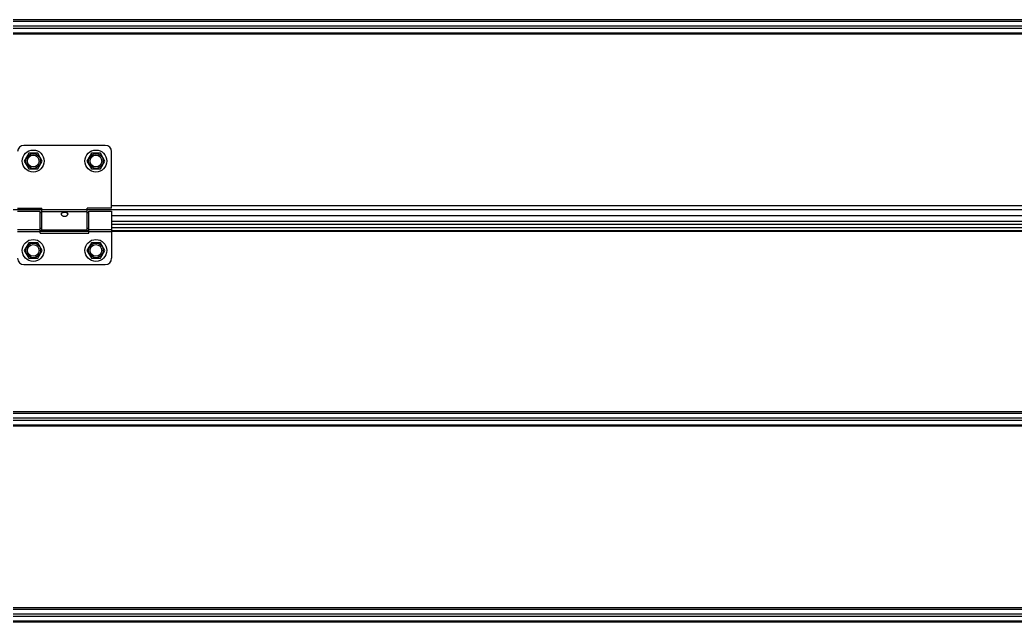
# Model space of a CAD drawing. Header units: millimetres. Extents: x 21899 to 38731, y -5425 to 3612.
# Drawn here: x 33255 to 33890, y 654 to 1038 of the extents above; entities that cross this region are included whole.
import ezdxf

# ---------------------------------------------------------------- set-up
doc = ezdxf.new("R2010")
doc.units = ezdxf.units.MM

msp = doc.modelspace()

# ---------------------------------------------------------------- linework, layer by layer
at = {"color": 9, "linetype": 'Continuous'}
for p, q in [((34109.19, 1037.61), (33200.11, 1037.61)), ((33200.11, 1036.83), (34109.19, 1036.83)), ((33200.11, 1033.86), (34109.19, 1033.86)), ((33200.11, 1032.31), (34109.19, 1032.31)), ((33200.11, 1029.34), (34109.19, 1029.34)), ((34109.19, 1028.56), (33200.11, 1028.56)), ((34109.19, 916.58), (33200.11, 916.58)), ((33297.74, 916.43), (33268.74, 916.43)), ((33297.74, 915.21), (33268.74, 915.21)), ((34109.19, 919.01), (33313.24, 919.01)), ((34109.19, 912.73), (33313.24, 912.73)), ((34109.19, 909.09), (33313.24, 909.09)), ((33253.24, 903.96), (33267.74, 903.96)), ((33253.24, 902.75), (33267.74, 902.75)), ((33267.74, 902.97), (33298.74, 902.97)), ((33298.74, 903.96), (33313.24, 903.96)), ((33298.74, 902.75), (33313.24, 902.75)), ((33313.24, 905.3), (34109.19, 905.3)), ((33313.24, 902.97), (34109.19, 902.97)), ((33267.74, 901.59), (33298.74, 901.59)), ((34109.19, 787.61), (33200.11, 787.61)), ((33200.11, 786.83), (34109.19, 786.83)), ((33200.11, 783.86), (34109.19, 783.86)), ((33200.11, 782.31), (34109.19, 782.31)), ((33200.11, 779.34), (34109.19, 779.34)), ((34109.19, 778.56), (33200.11, 778.56)), ((34109.19, 662.61), (33200.11, 662.61)), ((33200.11, 661.83), (34109.19, 661.83)), ((33200.11, 658.86), (34109.19, 658.86)), ((33200.11, 657.31), (34109.19, 657.31)), ((33200.11, 654.34), (34109.19, 654.34)), ((34109.19, 653.56), (33200.11, 653.56))]:
    msp.add_line(p, q, dxfattribs=at)
at = {"color": 7, "linetype": 'Continuous'}
for p, q in [((33309.24, 957.59), (33257.24, 957.59)), ((33313.24, 917.59), (33313.24, 953.59)), ((33260.39, 952.52), (33257.54, 947.59)), ((33257.54, 947.59), (33260.39, 942.65)), ((33266.09, 952.52), (33260.39, 952.52)), ((33268.94, 947.59), (33266.09, 952.52)), ((33266.09, 942.65), (33268.94, 947.59)), ((33300.39, 952.52), (33297.54, 947.59)), ((33297.54, 947.59), (33300.39, 942.65)), ((33306.09, 952.52), (33300.39, 952.52)), ((33308.94, 947.59), (33306.09, 952.52)), ((33306.09, 942.65), (33308.94, 947.59)), ((33260.39, 942.65), (33266.09, 942.65)), ((33300.39, 942.65), (33306.09, 942.65)), ((33253.24, 917.59), (33268.74, 917.59)), ((33253.24, 915.59), (33267.74, 915.59)), ((33267.74, 901.59), (33267.74, 915.59)), ((33268.74, 903.59), (33268.74, 917.59)), ((33313.24, 917.59), (33297.74, 917.59)), ((33297.74, 903.59), (33297.74, 917.59)), ((33298.74, 915.59), (33313.24, 915.59)), ((33298.74, 901.59), (33298.74, 915.59)), ((33313.24, 915.59), (33313.24, 885.59)), ((33268.74, 914.59), (33267.74, 914.59)), ((33298.74, 914.59), (33297.74, 914.59)), ((34109.19, 912.64), (33313.24, 912.64)), ((33268.74, 904.59), (33267.74, 904.59)), ((33298.74, 903.01), (33267.74, 903.01)), ((33297.74, 903.59), (33268.74, 903.59)), ((33298.74, 904.59), (33297.74, 904.59)), ((34109.19, 907.09), (33313.24, 907.09)), ((34109.19, 903.01), (33313.24, 903.01)), ((33267.74, 901.59), (33298.74, 901.59)), ((33260.39, 895.52), (33257.54, 890.59)), ((33257.54, 890.59), (33260.39, 885.65)), ((33266.09, 895.52), (33260.39, 895.52)), ((33268.94, 890.59), (33266.09, 895.52)), ((33266.09, 885.65), (33268.94, 890.59)), ((33300.39, 895.52), (33297.54, 890.59)), ((33297.54, 890.59), (33300.39, 885.65)), ((33306.09, 895.52), (33300.39, 895.52)), ((33308.94, 890.59), (33306.09, 895.52)), ((33306.09, 885.65), (33308.94, 890.59)), ((33260.39, 885.65), (33266.09, 885.65)), ((33300.39, 885.65), (33306.09, 885.65)), ((33257.24, 881.59), (33309.24, 881.59))]:
    msp.add_line(p, q, dxfattribs=at)
for centre, radius in [((33263.24, 947.59), 7), ((33303.24, 947.59), 7), ((33263.24, 947.59), 3.75), ((33303.24, 947.59), 3.75), ((33263.24, 890.59), 7), ((33303.24, 890.59), 7), ((33263.24, 890.59), 3.75), ((33303.24, 890.59), 3.75)]:
    msp.add_circle(centre, radius, dxfattribs=at)
at = {"color": 9, "linetype": 'Continuous'}
for centre in [(33263.24, 947.59), (33303.24, 947.59), (33263.24, 890.59), (33303.24, 890.59)]:
    msp.add_circle(centre, 4.7, dxfattribs=at)
at = {"color": 7, "linetype": 'Continuous'}
for centre, start, end in [((33257.24, 953.59), 90, 180), ((33309.24, 953.59), 0, 90), ((33257.24, 885.59), 180, 270), ((33309.24, 885.59), 270, 0)]:
    msp.add_arc(centre, 4, start, end, dxfattribs=at)
for points, start_tangent, end_tangent in [([(33281.24, 913.83), (33281.3, 914.17), (33281.49, 914.46), (33281.78, 914.69), (33282.13, 914.84), (33282.5, 914.93), (33282.88, 914.99), (33283.3, 915), (33283.71, 914.97), (33284.1, 914.91), (33284.45, 914.8), (33284.75, 914.65), (33285, 914.44), (33285.17, 914.17), (33285.24, 913.83)], (0, 1), (0, -1)), ([(33281.33, 913.38), (33281.3, 913.47), (33281.24, 913.83)], (-0.374906, 0.927063), (0, 1)), ([(33285.14, 913.37), (33285, 913.12), (33284.73, 912.78), (33284.39, 912.51), (33284.02, 912.32), (33283.63, 912.21), (33283.2, 912.17), (33282.77, 912.22), (33282.37, 912.36), (33282.01, 912.56), (33281.7, 912.82), (33281.46, 913.13), (33281.33, 913.38)], (-0.381296, -0.924453), (-0.374906, 0.927063)), ([(33285.24, 913.83), (33285.18, 913.48), (33285.14, 913.37)], (0, -1), (-0.381296, -0.924453))]:
    msp.add_spline(points, degree=3, dxfattribs=dict(at, start_tangent=start_tangent, end_tangent=end_tangent))

doc.saveas('drawing.dxf')
